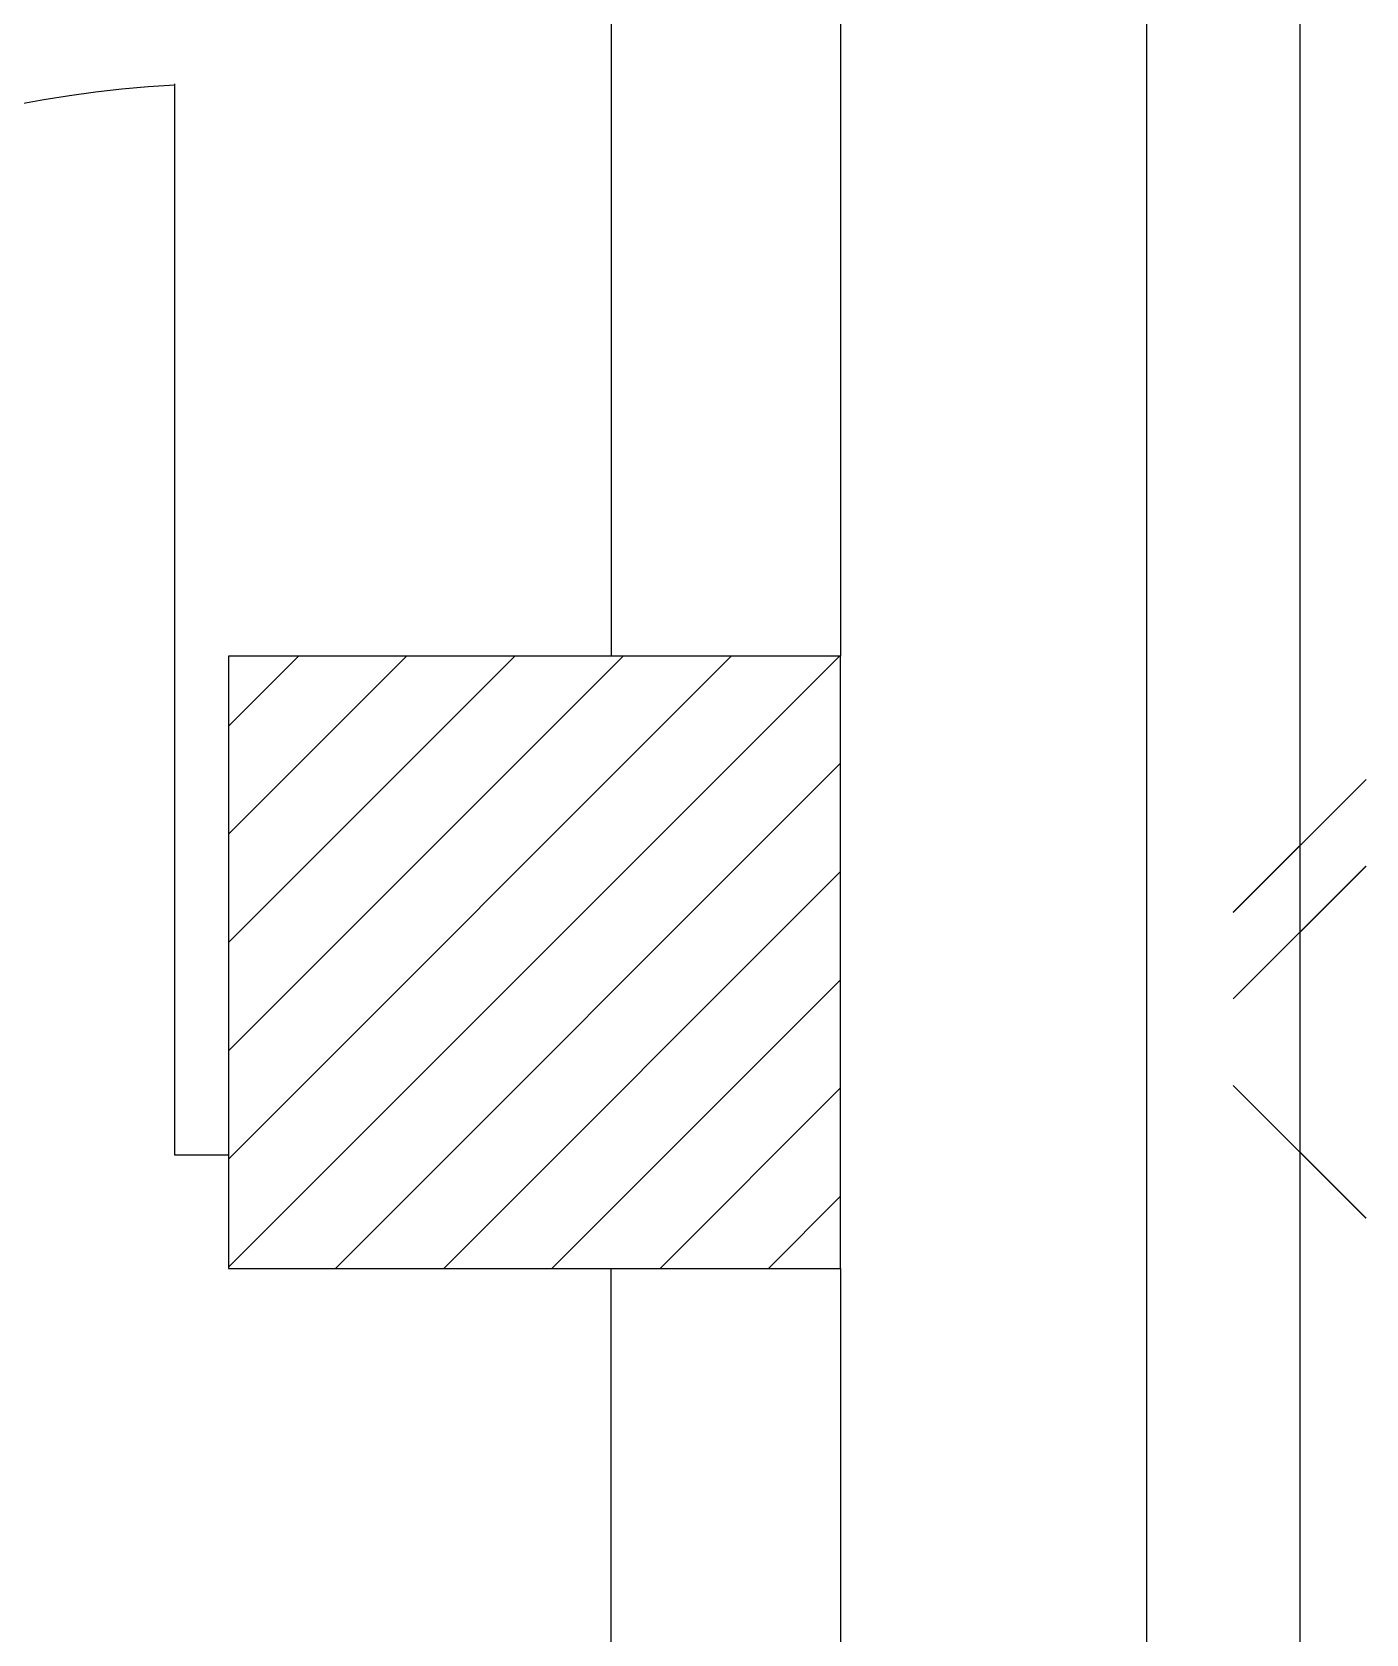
# Model space of a CAD drawing. Extents: x -9 to 600, y -23 to 65.
# Drawn here: x 272.435 to 273.307, y 47.709 to 48.756 of the extents above; entities that cross this region are included whole.
import ezdxf

# ---------------------------------------------------------------- set-up
doc = ezdxf.new("R2010")
doc.units = 0
doc.header["$LTSCALE"] = 0.8
doc.header["$MEASUREMENT"] = 0
doc.layers.get('0').update_dxf_attribs({"color": 3, "linetype": 'CONTINUOUS'})
for name, color, linetype in [('0_FIOS', 3, 'CONTINUOUS'), ('Desenho base', 7, 'CONTINUOUS'), ('ilum', 2, 'CONTINUOUS'), ('iluminação', 2, 'CONTINUOUS')]:
    doc.layers.add(name, color=color, linetype=linetype)

# ---------------------------------------------------------------- blocks, each defined once
blk = doc.blocks.new('PD')
for p, q in [((-5, 0), (-5, 100)), ((0, 0), (-5, 0))]:
    blk.add_line(p, q)
blk.add_arc((0, 0), 100, 92.866, 180)
blk = doc.blocks.new('*X15')
at = {"color": 0}
for p, q in [((15.8, 29.8007), (16.1993, 30.2)), ((15.8, 29.8714), (16.1286, 30.2)), ((15.8, 29.9421), (16.0579, 30.2)), ((15.8, 30.0128), (15.9872, 30.2)), ((15.8, 30.0836), (15.9164, 30.2)), ((15.8, 30.1543), (15.8457, 30.2)), ((15.87, 29.8), (16.2, 30.13)), ((15.9407, 29.8), (16.2, 30.0593)), ((16.0114, 29.8), (16.2, 29.9886)), ((16.0821, 29.8), (16.2, 29.9179)), ((16.1528, 29.8), (16.2, 29.8472))]:
    blk.add_line(p, q, dxfattribs=at)
blk = doc.blocks.new('MONO')
at = {"layer": '0_FIOS'}
for p, q in [((-3.356, -0.78), (-1.797, 0.78)), ((0.78, -0.78), (-0.78, 0.78)), ((1.797, -0.78), (0.238, 0.78))]:
    blk.add_line(p, q, dxfattribs=at)

msp = doc.modelspace()

# ---------------------------------------------------------------- linework, layer by layer
at = {"layer": 'Desenho base'}
for p, q in [((272.8135, 52.948), (272.8135, 48.348)), ((272.9635, 52.948), (272.9635, 48.348)), ((272.9635, 48.348), (272.5635, 48.348)), ((272.5635, 48.348), (272.5635, 47.948)), ((272.9635, 47.948), (272.9635, 48.348)), ((272.5635, 47.948), (272.9635, 47.948)), ((272.8141, 44.7578), (272.8135, 47.948)), ((272.9635, 47.948), (272.9635, 44.7578))]:
    msp.add_line(p, q, dxfattribs=at)
msp.add_lwpolyline([(272.5635, 47.948), (272.9635, 47.948), (272.9635, 48.348), (272.5635, 48.348)], close=True, dxfattribs=at)
at = {"layer": 'ilum'}
for p, q in [((273.2635, 51.923, 5.604), (273.2635, 44.9602, 5.604)), ((273.1635, 49.473, 5.604), (273.1635, 44.573, 5.604)), ((273.2201, 48.1806, 5.604), (273.3068, 48.2673, 5.604)), ((273.2201, 48.1241, 5.604), (273.3068, 48.2108, 5.604)), ((273.3068, 47.9808, 5.604), (273.2201, 48.0675, 5.604))]:
    msp.add_line(p, q, dxfattribs=at)

# ---------------------------------------------------------------- block references
at = {"layer": 'Desenho base', "xscale": 0.006999999999999999, "yscale": 0.006999999999999999, "zscale": 0.006999999999999999}
msp.add_blockref('PD', (272.5635, 48.0219), dxfattribs=at)
at = {"layer": 'Desenho base'}
msp.add_blockref('*X15', (256.7635, 18.148), dxfattribs=at)
at = {"layer": 'iluminação', "xscale": 0.05560094617944675, "yscale": 0.05560094617944675, "zscale": 0.05560094617944675, "rotation": 90}
msp.add_blockref('MONO', (273.2635, 48.1674, 5.604), dxfattribs=at)

doc.saveas('drawing.dxf')
